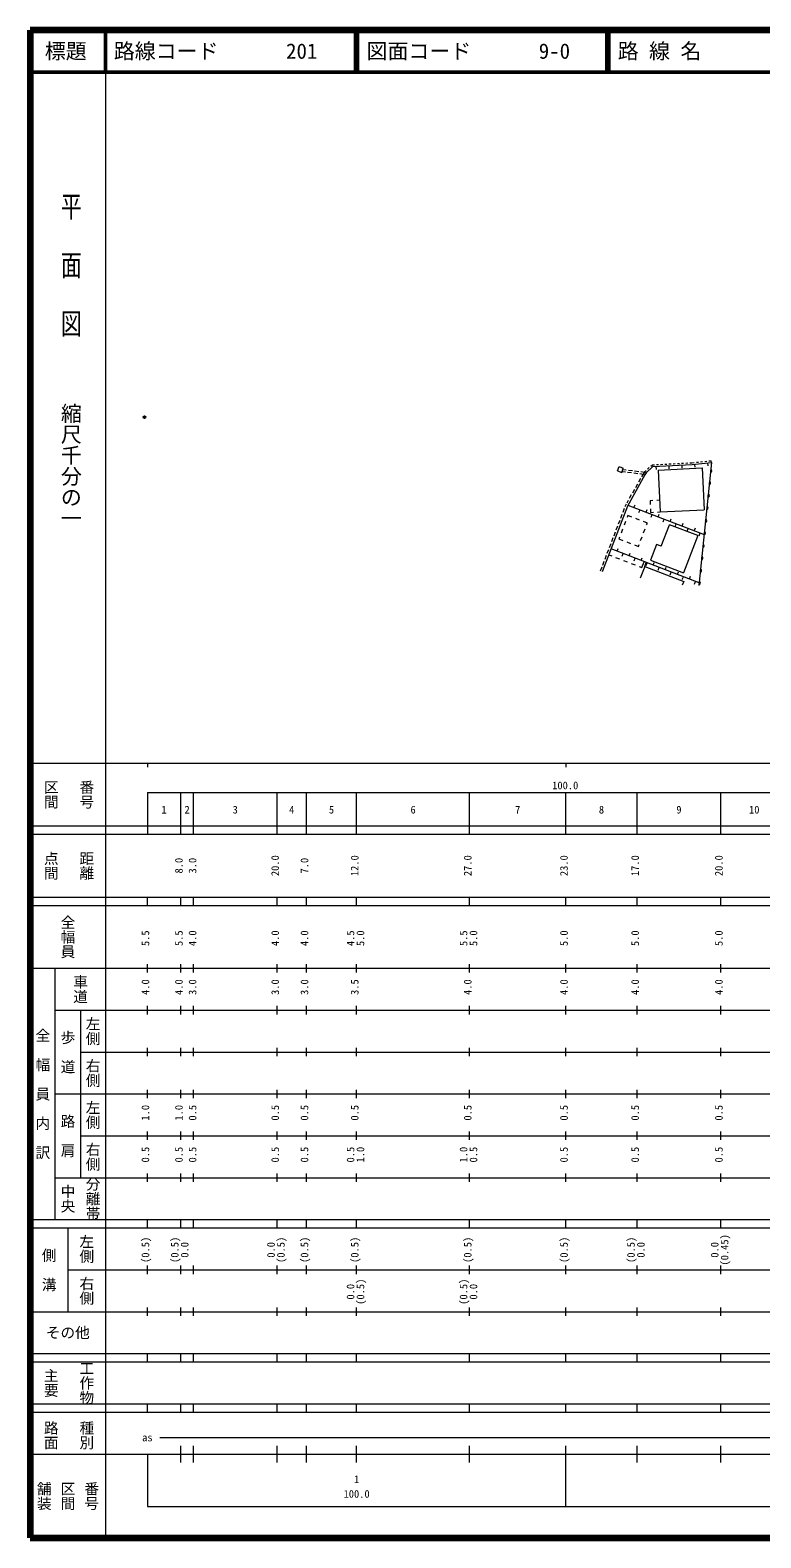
# Model space of a CAD drawing. Units: millimetres on the paper, with parts at other scales. Extents: x 40 to 680, y 20 to 380.
# Drawn here: x 40 to 214.6, y 20 to 380 of the extents above; entities that cross this region are included whole.
import ezdxf
from ezdxf.enums import TextEntityAlignment as Align

# ---------------------------------------------------------------- set-up
doc = ezdxf.new("R2010")
doc.units = ezdxf.units.MM
doc.header["$PDMODE"] = 32
doc.header["$PDSIZE"] = 0.5
for name, color, linetype, lineweight in [('M-BGD', 7, 'Continuous', 13), ('M-TTL', 2, 'Continuous', 140), ('M-TTL-BAND', 7, 'Continuous', 13), ('M-TTL-LINE', 7, 'Continuous', 50)]:
    doc.layers.add(name, color=color, linetype=linetype, lineweight=lineweight)
doc.layers.add('M-OTRS', color=6, linetype='Continuous')
doc.layers.add('M-TTL-TXT', color=7, linetype='Continuous')
doc.styles.add('@ＭＳ ゴシック', font='')
doc.styles.add('ＭＳ ゴシック', font='')
doc.styles.get('@ＭＳ ゴシック').set_extended_font_data('@MS Gothic')
doc.styles.get('ＭＳ ゴシック').set_extended_font_data('MS Gothic')

msp = doc.modelspace()

# ---------------------------------------------------------------- linework, layer by layer
at = {"layer": 'M-BGD'}
for p, q in [((180.303, 274.807), (180.695, 275.835)), ((180.303, 274.807), (181.33, 274.415)), ((180.695, 275.835), (181.722, 275.443)), ((181.33, 274.415), (181.722, 275.443)), ((181.409, 274.62), (182.215, 274.524)), ((181.592, 275.102), (182.436, 275.001)), ((182.711, 274.464), (183.704, 274.345)), ((182.933, 274.941), (183.926, 274.822)), ((184.201, 274.285), (185.193, 274.166)), ((184.422, 274.762), (185.415, 274.643)), ((185.69, 274.107), (186.496, 274.01)), ((185.911, 274.584), (186.755, 274.483)), ((186.442, 274.017), (186.079, 273.371)), ((186.755, 274.483), (186.491, 274)), ((186.491, 274), (186.885, 273.784)), ((186.755, 274.483), (186.784, 274.541)), ((186.755, 274.483), (187.15, 274.266)), ((186.784, 274.541), (187.161, 274.88)), ((187.15, 274.266), (186.885, 273.784)), ((187.533, 275.214), (187.905, 275.548)), ((188.277, 275.883), (188.655, 276.222)), ((188.655, 276.222), (189.133, 276.246)), ((189.628, 275.12), (189.594, 275.819)), ((189.633, 276.272), (190.132, 276.297)), ((190.039, 274.941), (200.525, 275.474)), ((190.039, 274.941), (190.547, 264.954)), ((190.632, 276.323), (191.131, 276.348)), ((191.63, 276.373), (192.13, 276.399)), ((192.629, 276.424), (193.128, 276.449)), ((192.71, 275.277), (192.675, 275.976)), ((193.628, 276.475), (194.127, 276.5)), ((194.626, 276.526), (195.126, 276.551)), ((195.625, 276.576), (196.124, 276.602)), ((195.791, 275.433), (195.757, 276.133)), ((196.624, 276.627), (197.123, 276.653)), ((197.623, 276.678), (198.101, 276.702)), ((198.101, 276.702), (198.679, 276.764)), ((198.908, 275.632), (198.835, 276.328)), ((199.176, 276.817), (199.673, 276.87)), ((202.785, 276.749), (199.774, 247.404)), ((200.171, 276.923), (200.668, 276.977)), ((200.525, 275.474), (201.033, 265.487)), ((201.165, 277.03), (201.662, 277.083)), ((201.976, 275.959), (201.903, 276.655)), ((202.159, 277.136), (202.737, 277.198)), ((202.785, 276.75), (202.737, 277.198)), ((184.365, 270.32), (183.875, 269.448)), ((185.1, 271.627), (184.61, 270.755)), ((185.835, 272.935), (185.345, 272.063)), ((182.231, 266.521), (182.114, 266.215)), ((182.392, 266.807), (182.231, 266.521)), ((182.896, 267.704), (182.533, 267.058)), ((182.829, 266.564), (201.024, 259.587)), ((183.63, 269.012), (183.141, 268.14)), ((184.269, 266.012), (184.521, 266.665)), ((188.757, 267.666), (188.108, 267.633)), ((188.108, 267.633), (188.153, 266.734)), ((190.405, 267.75), (189.755, 267.717)), ((180.861, 262.947), (180.503, 262.014)), ((181.398, 264.348), (181.04, 263.414)), ((181.935, 265.749), (181.577, 264.815)), ((182.806, 264.109), (182.627, 263.643)), ((183.739, 263.751), (182.806, 264.109)), ((185.607, 263.035), (184.673, 263.393)), ((185.458, 264.806), (185.71, 265.459)), ((187.15, 264.907), (187.402, 265.56)), ((188.204, 265.736), (188.25, 264.837)), ((188.25, 264.837), (188.899, 264.87)), ((188.339, 263.701), (188.59, 264.354)), ((189.898, 264.921), (190.547, 264.954)), ((190.031, 263.802), (190.282, 264.455)), ((190.547, 264.954), (201.033, 265.487)), ((191.22, 262.597), (191.471, 263.25)), ((192.912, 262.697), (193.163, 263.351)), ((179.787, 260.146), (179.429, 259.213)), ((180.324, 261.547), (179.966, 260.613)), ((181.553, 260.841), (181.195, 259.908)), ((182.269, 262.709), (181.911, 261.775)), ((187.474, 262.319), (186.541, 262.677)), ((186.579, 259.985), (186.937, 260.919)), ((187.295, 261.852), (187.474, 262.319)), ((190.797, 256.761), (192.766, 261.897)), ((199.488, 259.319), (192.766, 261.897)), ((194.101, 261.492), (194.352, 262.145)), ((195.793, 261.593), (196.044, 262.246)), ((199.488, 259.319), (196.087, 250.449)), ((196.982, 260.387), (197.233, 261.04)), ((198.674, 260.488), (198.925, 261.141)), ((199.862, 259.282), (200.114, 259.936)), ((178.175, 255.945), (177.817, 255.011)), ((178.713, 257.345), (178.355, 256.411)), ((199.839, 248.046), (178.779, 256.122)), ((179.25, 258.746), (178.892, 257.812)), ((180.219, 255.569), (180.471, 256.223)), ((180.837, 258.974), (180.658, 258.507)), ((180.658, 258.507), (181.591, 258.149)), ((182.525, 257.791), (183.459, 257.433)), ((184.392, 257.075), (185.326, 256.717)), ((185.326, 256.717), (185.505, 257.184)), ((185.863, 258.118), (186.221, 259.051)), ((189.676, 257.191), (188.244, 253.456)), ((190.797, 256.761), (189.676, 257.191)), ((177.101, 253.144), (176.743, 252.21)), ((177.638, 254.544), (177.28, 253.61)), ((178.242, 254.721), (178.942, 254.453)), ((179.876, 254.095), (180.809, 253.736)), ((181.408, 254.364), (181.66, 255.017)), ((181.743, 253.378), (182.677, 253.02)), ((183.1, 254.465), (183.352, 255.118)), ((183.611, 252.662), (184.544, 252.304)), ((184.289, 253.259), (184.541, 253.912)), ((185.981, 253.36), (186.233, 254.013)), ((186.178, 251.678), (186.715, 253.078)), ((186.824, 251.966), (187.182, 252.899)), ((187.17, 252.154), (187.422, 252.808)), ((188.244, 253.456), (196.087, 250.449)), ((188.862, 252.255), (189.114, 252.908)), ((176.564, 251.743), (176.206, 250.809)), ((185.478, 251.946), (186.178, 251.678)), ((186.824, 251.966), (185.75, 249.164)), ((186.824, 251.966), (196.161, 248.385)), ((190.051, 251.05), (190.302, 251.703)), ((191.743, 251.15), (191.994, 251.804)), ((192.932, 249.945), (193.183, 250.598)), ((194.624, 250.046), (194.875, 250.699)), ((195.813, 248.84), (196.064, 249.493)), ((197.505, 248.941), (197.756, 249.594)), ((196.161, 248.385), (195.803, 247.451)), ((198.694, 247.735), (198.945, 248.389))]:
    msp.add_line(p, q, dxfattribs=at)
for points in [[(186.885, 273.784), (182.685, 266.308), (176.673, 250.63)], [(187.15, 274.266), (188.795, 275.779), (198.137, 276.254), (202.785, 276.75)]]:
    msp.add_lwpolyline(points, dxfattribs=at)
for centre, radius, start, end in [((202.533, 274.822), 0.354, 272.93746, 75.34264), ((202.533, 274.822), 0.283, 275.1615, 73.1186), ((202.533, 274.822), 0.212, 278.90783, 69.37228), ((202.533, 274.822), 0.142, 286.61956, 61.66055), ((202.533, 274.822), 0.1, 296.93722, 51.34288), ((202.533, 274.822), 0.1, 296.93722, 51.34288), ((202.227, 271.838), 0.354, 272.93746, 75.34264), ((202.227, 271.838), 0.283, 275.1615, 73.1186), ((202.227, 271.838), 0.212, 278.90783, 69.37228), ((202.227, 271.838), 0.142, 286.61956, 61.66055), ((202.227, 271.838), 0.1, 296.93722, 51.34288), ((202.227, 271.838), 0.1, 296.93722, 51.34288), ((201.92, 268.854), 0.354, 272.93746, 75.34264), ((201.92, 268.854), 0.283, 275.1615, 73.1186), ((201.92, 268.854), 0.212, 278.90783, 69.37228), ((201.92, 268.854), 0.142, 286.61956, 61.66055), ((201.92, 268.854), 0.1, 296.93722, 51.34288), ((201.92, 268.854), 0.1, 296.93722, 51.34288), ((201.308, 262.885), 0.354, 272.93746, 75.34264), ((201.308, 262.885), 0.283, 275.1615, 73.1186), ((201.308, 262.885), 0.212, 278.90783, 69.37228), ((201.308, 262.885), 0.142, 286.61956, 61.66055), ((201.308, 262.885), 0.1, 296.93722, 51.34288), ((201.308, 262.885), 0.1, 296.93722, 51.34288), ((201.614, 265.87), 0.354, 272.93746, 75.34264), ((201.614, 265.87), 0.283, 275.1615, 73.1186), ((201.614, 265.87), 0.212, 278.90783, 69.37228), ((201.614, 265.87), 0.142, 286.61956, 61.66055), ((201.614, 265.87), 0.1, 296.93722, 51.34288), ((201.614, 265.87), 0.1, 296.93722, 51.34288), ((201.002, 259.901), 0.354, 272.93746, 75.34264), ((201.002, 259.901), 0.283, 275.1615, 73.1186), ((201.002, 259.901), 0.212, 278.90783, 69.37228), ((201.002, 259.901), 0.142, 286.61956, 61.66055), ((201.002, 259.901), 0.1, 296.93722, 51.34288), ((201.002, 259.901), 0.1, 296.93722, 51.34288), ((200.695, 256.916), 0.354, 272.93746, 75.34264), ((200.695, 256.916), 0.283, 275.1615, 73.1186), ((200.695, 256.916), 0.212, 278.90783, 69.37228), ((200.695, 256.916), 0.142, 286.61956, 61.66055), ((200.695, 256.916), 0.1, 296.93722, 51.34288), ((200.695, 256.916), 0.1, 296.93722, 51.34288), ((200.389, 253.931), 0.354, 272.93746, 75.34264), ((200.389, 253.931), 0.283, 275.1615, 73.1186), ((200.389, 253.931), 0.212, 278.90783, 69.37228), ((200.389, 253.931), 0.142, 286.61956, 61.66055), ((200.389, 253.931), 0.1, 296.93722, 51.34288), ((200.389, 253.931), 0.1, 296.93722, 51.34288), ((200.083, 250.947), 0.354, 272.93746, 75.34264), ((200.083, 250.947), 0.283, 275.1615, 73.1186), ((200.083, 250.947), 0.212, 278.90783, 69.37228), ((200.083, 250.947), 0.142, 286.61956, 61.66055), ((200.083, 250.947), 0.1, 296.93722, 51.34288), ((200.083, 250.947), 0.1, 296.93722, 51.34288), ((199.776, 247.963), 0.354, 272.93746, 75.34264), ((199.776, 247.963), 0.283, 275.1615, 73.1186), ((199.776, 247.963), 0.212, 278.90783, 69.37228), ((199.776, 247.963), 0.142, 286.61956, 61.66055), ((199.776, 247.963), 0.1, 296.93722, 51.34288), ((199.776, 247.963), 0.1, 296.93722, 51.34288)]:
    msp.add_arc(centre, radius, start, end, dxfattribs=at)
at = {"layer": 'M-OTRS'}
msp.add_point((67.329, 287.569), dxfattribs=at)
at = {"layer": 'M-TTL'}
for p, q in [((40, 380), (40, 20)), ((680, 380), (40, 380)), ((40, 20), (680, 20))]:
    msp.add_line(p, q, dxfattribs=at)
at = {"layer": 'M-TTL-BAND'}
for p, q in [((58, 370), (58, 20)), ((40, 205), (579, 205)), ((68, 205), (68, 204)), ((168, 205), (168, 204)), ((68, 198), (579, 198)), ((68, 198), (68, 188)), ((76, 188), (76, 198)), ((79, 188), (79, 198)), ((99, 188), (99, 198)), ((106, 188), (106, 198)), ((118, 188), (118, 198)), ((145, 188), (145, 198)), ((168, 188), (168, 198)), ((185, 188), (185, 198)), ((205, 188), (205, 198)), ((40, 190), (579, 190)), ((40, 188), (579, 188)), ((40, 173), (579, 173)), ((68, 171), (68, 173)), ((76, 171), (76, 173)), ((79, 171), (79, 173)), ((99, 171), (99, 173)), ((106, 171), (106, 173)), ((118, 171), (118, 173)), ((145, 171), (145, 173)), ((168, 171), (168, 173)), ((185, 171), (185, 173)), ((205, 171), (205, 173)), ((40, 171), (579, 171)), ((40, 156), (579, 156)), ((46, 96), (46, 156)), ((68, 155), (68, 157)), ((76, 155), (76, 157)), ((79, 155), (79, 157)), ((99, 155), (99, 157)), ((106, 155), (106, 157)), ((118, 155), (118, 157)), ((145, 155), (145, 157)), ((168, 155), (168, 157)), ((185, 155), (185, 157)), ((205, 155), (205, 157)), ((46, 146), (579, 146)), ((52, 146), (52, 106)), ((68, 145), (68, 147)), ((76, 145), (76, 147)), ((79, 145), (79, 147)), ((99, 145), (99, 147)), ((106, 145), (106, 147)), ((118, 145), (118, 147)), ((145, 145), (145, 147)), ((168, 145), (168, 147)), ((185, 145), (185, 147)), ((205, 145), (205, 147)), ((68, 135), (68, 137)), ((76, 135), (76, 137)), ((79, 135), (79, 137)), ((99, 135), (99, 137)), ((106, 135), (106, 137)), ((118, 135), (118, 137)), ((145, 135), (145, 137)), ((168, 135), (168, 137)), ((185, 135), (185, 137)), ((205, 135), (205, 137)), ((52, 136), (579, 136)), ((46, 126), (579, 126)), ((68, 125), (68, 127)), ((76, 125), (76, 127)), ((79, 125), (79, 127)), ((99, 125), (99, 127)), ((106, 125), (106, 127)), ((118, 125), (118, 127)), ((145, 125), (145, 127)), ((168, 125), (168, 127)), ((185, 125), (185, 127)), ((205, 125), (205, 127)), ((52, 116), (579, 116)), ((68, 115), (68, 117)), ((76, 115), (76, 117)), ((79, 115), (79, 117)), ((99, 115), (99, 117)), ((106, 115), (106, 117)), ((118, 115), (118, 117)), ((145, 115), (145, 117)), ((168, 115), (168, 117)), ((185, 115), (185, 117)), ((205, 115), (205, 117)), ((46, 106), (579, 106)), ((68, 105), (68, 107)), ((76, 105), (76, 107)), ((79, 105), (79, 107)), ((99, 105), (99, 107)), ((106, 105), (106, 107)), ((118, 105), (118, 107)), ((145, 105), (145, 107)), ((168, 105), (168, 107)), ((185, 105), (185, 107)), ((205, 105), (205, 107)), ((40, 96), (579, 96)), ((40, 94), (579, 94)), ((49, 94), (49, 74)), ((68, 94), (68, 96)), ((76, 94), (76, 96)), ((79, 94), (79, 96)), ((99, 94), (99, 96)), ((106, 94), (106, 96)), ((118, 94), (118, 96)), ((145, 94), (145, 96)), ((168, 94), (168, 96)), ((185, 94), (185, 96)), ((205, 94), (205, 96)), ((49, 84), (579, 84)), ((68, 83), (68, 85)), ((76, 83), (76, 85)), ((79, 83), (79, 85)), ((99, 83), (99, 85)), ((106, 83), (106, 85)), ((118, 83), (118, 85)), ((145, 83), (145, 85)), ((168, 83), (168, 85)), ((185, 83), (185, 85)), ((205, 83), (205, 85)), ((40, 74), (579, 74)), ((68, 73), (68, 75)), ((76, 73), (76, 75)), ((79, 73), (79, 75)), ((99, 73), (99, 75)), ((106, 73), (106, 75)), ((118, 73), (118, 75)), ((145, 73), (145, 75)), ((168, 73), (168, 75)), ((185, 73), (185, 75)), ((205, 73), (205, 75)), ((40, 64), (579, 64)), ((40, 62), (579, 62)), ((68, 62), (68, 64)), ((76, 62), (76, 64)), ((79, 62), (79, 64)), ((99, 62), (99, 64)), ((106, 62), (106, 64)), ((118, 62), (118, 64)), ((145, 62), (145, 64)), ((168, 62), (168, 64)), ((185, 62), (185, 64)), ((205, 62), (205, 64)), ((40, 52), (579, 52)), ((68, 50), (68, 52)), ((76, 50), (76, 52)), ((79, 50), (79, 52)), ((99, 50), (99, 52)), ((106, 50), (106, 52)), ((118, 50), (118, 52)), ((145, 50), (145, 52)), ((168, 50), (168, 52)), ((185, 50), (185, 52)), ((205, 50), (205, 52)), ((40, 50), (579, 50)), ((71, 44), (427.5, 44)), ((40, 40), (579, 40)), ((68, 40), (68, 27.5)), ((76, 38), (76, 42)), ((79, 38), (79, 42)), ((99, 38), (99, 42)), ((106, 38), (106, 42)), ((118, 38), (118, 42)), ((145, 38), (145, 42)), ((168, 27.5), (168, 42)), ((185, 38), (185, 42)), ((205, 38), (205, 42)), ((68, 27.5), (579, 27.5))]:
    msp.add_line(p, q, dxfattribs=at)
at = {"layer": 'M-TTL-LINE'}
for p, q in [((58, 380), (58, 370)), ((117.75, 380), (117.75, 370)), ((118.25, 380), (118.25, 370)), ((177.75, 380), (177.75, 370)), ((178.25, 380), (178.25, 370)), ((40, 370), (680, 370))]:
    msp.add_line(p, q, dxfattribs=at)

# ---------------------------------------------------------------- texts
at = {"layer": 'M-TTL-BAND', "style": '@ＭＳ ゴシック', "width": 1.4}
msp.add_text('平  面  図', height=3.666, rotation=270, dxfattribs=at).set_placement((49.777, 306.475), align=Align.MIDDLE_RIGHT)
at = {"layer": 'M-TTL-BAND', "style": '@ＭＳ ゴシック'}
msp.add_text('縮尺千分の一', height=3.666, rotation=270, dxfattribs=at).set_placement((49.777, 261.03), align=Align.MIDDLE_RIGHT)
for s, p in [('区間', (45, 197.5)), ('番号', (53.5, 197.5)), ('点間', (45, 180.5)), ('距離', (53.5, 180.5)), ('全幅員', (49, 163.5)), ('車道', (52, 151)), ('左側', (55, 141)), ('全\u3000幅\u3000員\u3000内\u3000訳', (43, 126)), ('歩\u3000道', (49, 136)), ('右側', (55, 131)), ('左側', (55, 121)), ('路\u3000肩', (49, 116)), ('右側', (55, 111)), ('分離帯', (55, 101)), ('中央', (49, 101)), ('左側', (53.5, 89)), ('側\u3000溝', (44.5, 84)), ('右側', (53.5, 79)), ('工作物', (53.5, 57)), ('主要', (45, 57)), ('路面', (45, 44.5)), ('種別', (53.5, 44.5)), ('舗装', (43.333, 30)), ('区間', (49, 30)), ('番号', (54.667, 30))]:
    msp.add_text(s, height=2.566, rotation=270, dxfattribs=at).set_placement(p, align=Align.MIDDLE_CENTER)
at = {"layer": 'M-TTL-BAND', "style": 'ＭＳ ゴシック'}
for s, p in [('100.0', (167.844, 198.195)), ('1', (72, 192.405)), ('2', (77.5, 192.405)), ('3', (89, 192.405)), ('4', (102.5, 192.405)), ('5', (112, 192.405)), ('6', (131.5, 192.405)), ('7', (156.5, 192.405)), ('8', (176.5, 192.405)), ('9', (195, 192.405)), ('10', (213, 192.405)), ('as', (68, 42.5)), ('1', (118, 32.523)), ('100.0', (118, 29.033))]:
    msp.add_text(s, height=1.833, dxfattribs=at).set_placement(p, align=Align.BOTTOM_CENTER)
for s, p in [('8.0', (77, 180.5)), ('3.0', (80.258, 180.5)), ('20.0', (100, 180.5)), ('7.0', (107, 180.5)), ('12.0', (119, 180.5)), ('27.0', (146, 180.5)), ('23.0', (169, 180.5)), ('17.0', (186, 180.5)), ('20.0', (206, 180.5)), ('5.5', (69, 163.174)), ('5.5', (77, 163.174)), ('4.0', (80.258, 163.174)), ('4.0', (100, 163.174)), ('4.0', (107, 163.174)), ('4.5', (118, 163.174)), ('5.0', (120.37, 163.174)), ('5.5', (145, 163.174)), ('5.0', (147.37, 163.174)), ('5.0', (169, 163.174)), ('5.0', (186, 163.174)), ('5.0', (206, 163.174)), ('4.0', (69, 151.5)), ('4.0', (77, 151.5)), ('3.0', (80.258, 151.5)), ('3.0', (100, 151.5)), ('3.0', (107, 151.5)), ('3.5', (119, 151.5)), ('4.0', (146, 151.5)), ('4.0', (169, 151.5)), ('4.0', (186, 151.5)), ('4.0', (206, 151.5)), ('1.0', (69, 121.5)), ('1.0', (77, 121.5)), ('0.5', (80.258, 121.5)), ('0.5', (100, 121.5)), ('0.5', (107, 121.5)), ('0.5', (119, 121.5)), ('0.5', (146, 121.5)), ('0.5', (169, 121.5)), ('0.5', (186, 121.5)), ('0.5', (206, 121.5)), ('0.5', (69, 111.5)), ('0.5', (77, 111.5)), ('0.5', (80.258, 111.5)), ('0.5', (100, 111.5)), ('0.5', (107, 111.5)), ('0.5', (118, 111.5)), ('1.0', (120.37, 111.5)), ('1.0', (145, 111.5)), ('0.5', (147.37, 111.5)), ('0.5', (169, 111.5)), ('0.5', (186, 111.5)), ('0.5', (206, 111.5)), ('(0.5)', (69, 88.764)), ('(0.5)', (76, 88.764)), ('0.0', (78.37, 88.764)), ('0.0', (99, 88.764)), ('(0.5)', (101.37, 88.764)), ('(0.5)', (107, 88.764)), ('(0.5)', (119, 88.764)), ('(0.5)', (146, 88.764)), ('(0.5)', (169, 88.764)), ('(0.5)', (185, 88.764)), ('0.0', (187.37, 88.764)), ('0.0', (205, 88.764)), ('(0.45)', (207.37, 88.764)), ('0.0', (118, 78.764)), ('(0.5)', (120.37, 78.764)), ('(0.5)', (145, 78.764)), ('0.0', (147.37, 78.764))]:
    msp.add_text(s, height=1.833, rotation=90, dxfattribs=at).set_placement(p, align=Align.BOTTOM_CENTER)
msp.add_text('その他', height=2.566, dxfattribs=at).set_placement((49, 69), align=Align.MIDDLE_CENTER)
at = {"layer": 'M-TTL-TXT', "style": 'ＭＳ ゴシック'}
msp.add_text('標題', height=3.666, dxfattribs=at).set_placement((48.5, 375), align=Align.MIDDLE_CENTER)
for s, p in [('路線コード', (60, 375)), ('201', (101.142, 375)), ('図面コード', (120.38, 375)), ('9-0', (161.521, 375)), ('路 線 名', (180.38, 375))]:
    msp.add_text(s, height=3.666, dxfattribs=at).set_placement(p, align=Align.MIDDLE_LEFT)

doc.saveas('drawing.dxf')
